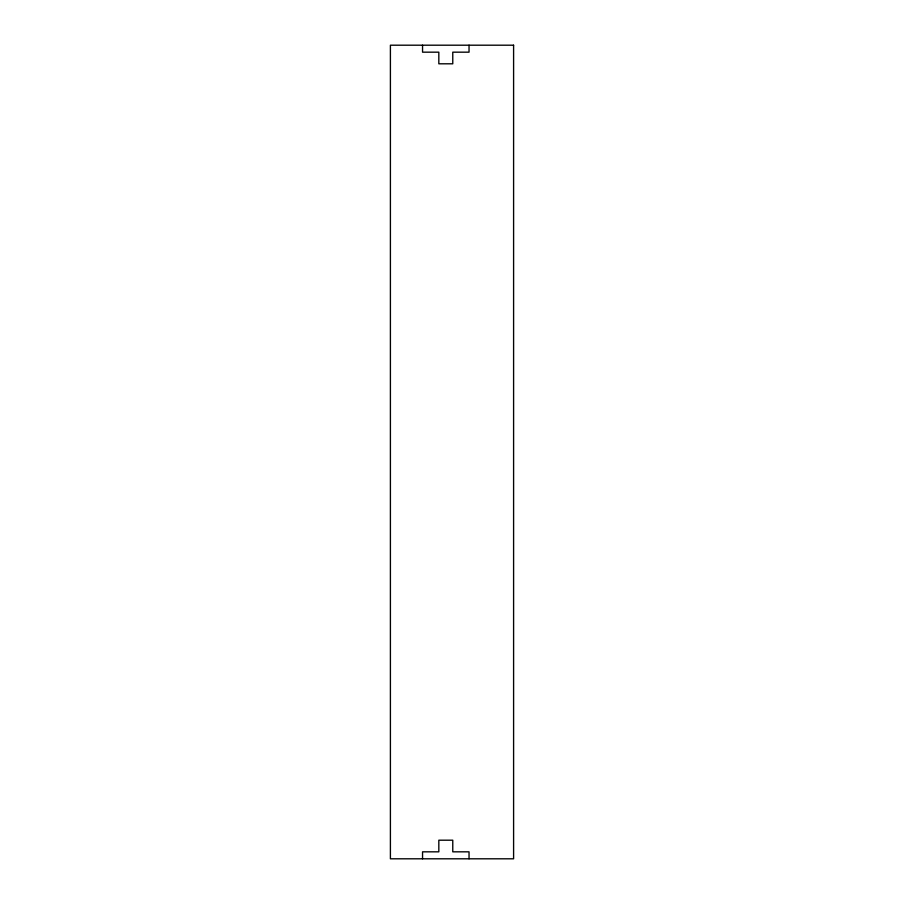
<?xml version="1.0" encoding="UTF-8"?>
<svg xmlns="http://www.w3.org/2000/svg" width="904" height="904" viewBox="0 0 904 904"><rect width="100%" height="100%" fill="white"/><g stroke="black" fill="none" stroke-linecap="round" stroke-linejoin="round"><path stroke-width="1.36" d="M469.04 45.2L469.04 52.172L452.768 52.172L452.768 63.8L438.824 63.8L438.824 52.172L422.552 52.172L422.552 45.2M469.04 858.8L469.04 851.828L452.768 851.828L452.768 840.2L438.824 840.2L438.824 851.828L422.552 851.828L422.552 858.8M513.596 45.2L390.404 45.2L390.404 858.8L513.596 858.8L513.596 45.2"/></g></svg>
